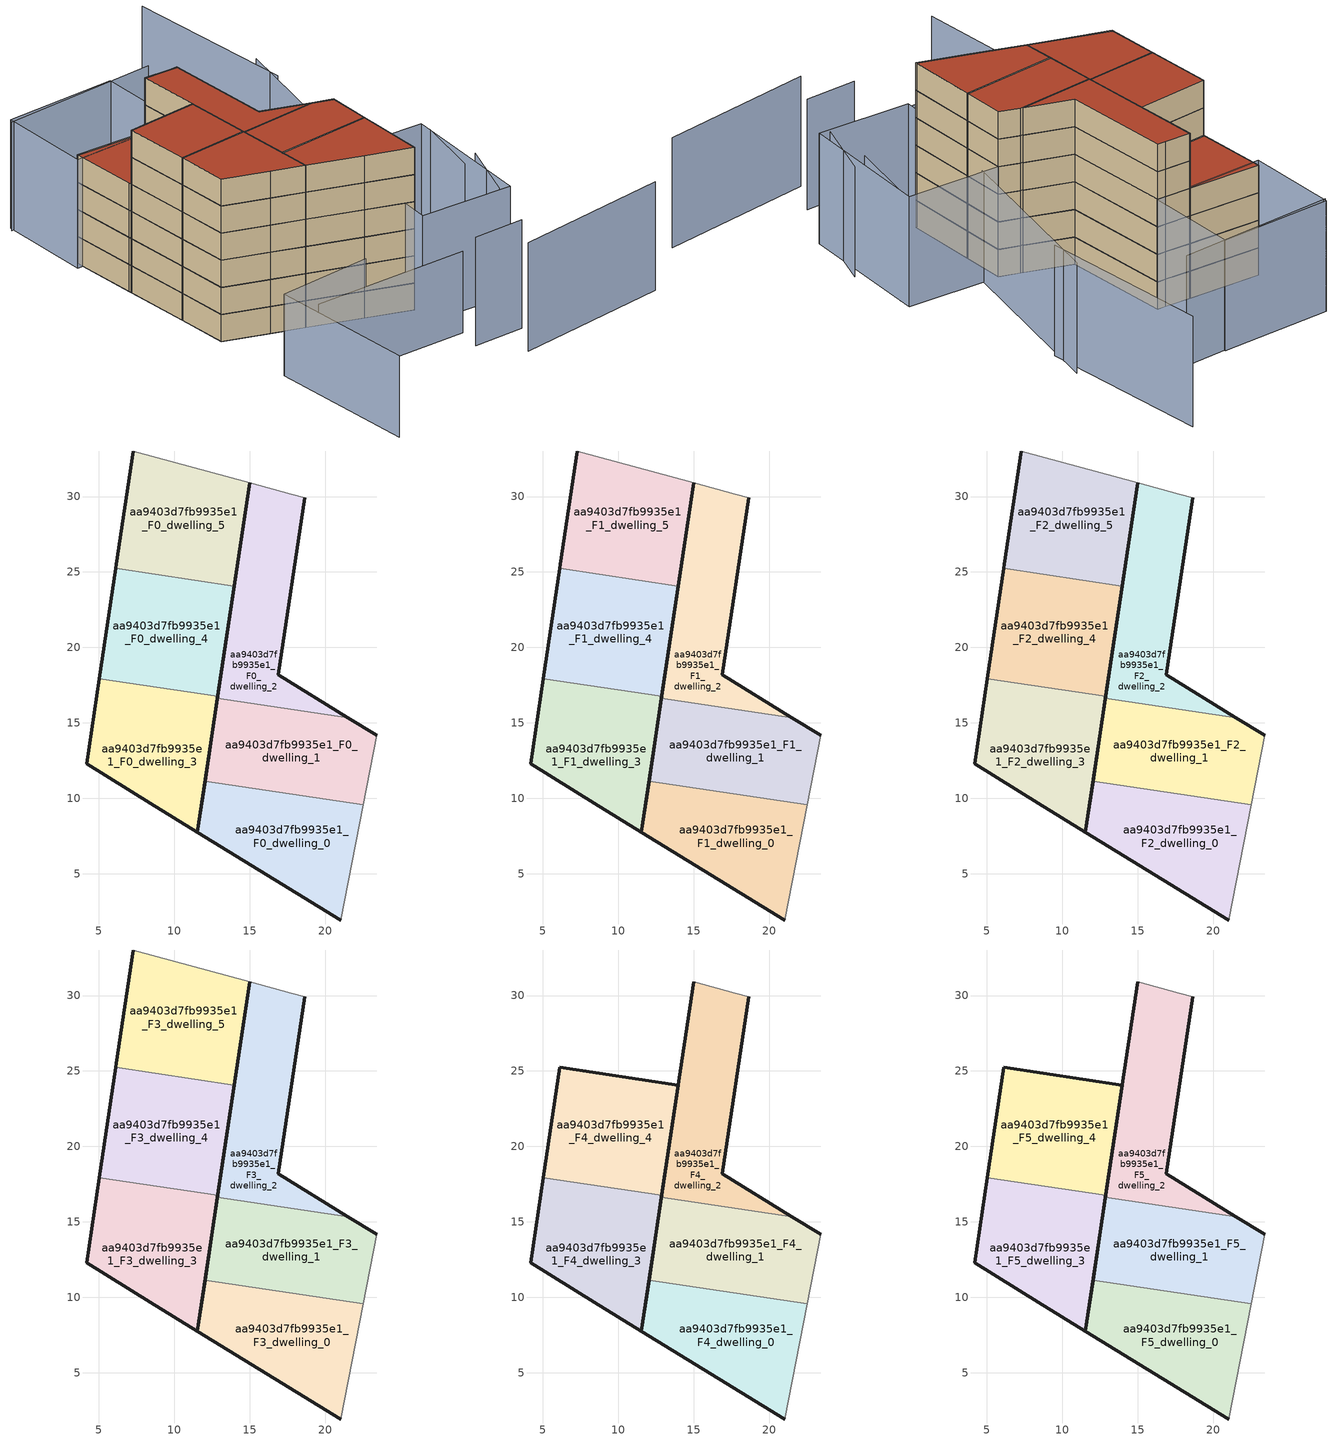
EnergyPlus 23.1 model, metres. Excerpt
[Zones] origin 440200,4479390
aa9403d7fb9935e1_F0_dwelling_0
 floor ground (EU_floor_Construction): 21.02,1.92 22.53,9.57 12.04,11.13 11.53,7.75 16.65,4.6 z0
 wall outside (EU_wall_Construction): 21.02,1.92 16.65,4.6 11.53,7.75 12.04,11.13 z0:3
 wall to aa9403d7fb9935e1_F0_dwelling_1 (EU_wall_Construction): 12.04,11.13 22.53,9.57 z0:3
 wall adiabatic (EU_wall_Construction): 22.53,9.57 21.02,1.92 z0:3
aa9403d7fb9935e1_F0_dwelling_1
 floor ground (EU_floor_Construction): 22.53,9.57 23.43,14.16 21.51,15.34 12.86,16.63 12.04,11.13 z0
 wall outside (EU_wall_Construction): 12.04,11.13 12.86,16.63 / 21.51,15.34 23.43,14.16 z0:3
 wall adiabatic (EU_wall_Construction): 23.43,14.16 22.53,9.57 z0:3
 wall to aa9403d7fb9935e1_F0_dwelling_2 (EU_wall_Construction): 12.86,16.63 21.51,15.34 z0:3
aa9403d7fb9935e1_F0_dwelling_2
 floor ground (EU_floor_Construction): 21.51,15.34 16.9,18.18 18.65,29.92 17.76,30.16 14.99,30.91 12.86,16.63 z0
 wall outside (EU_wall_Construction): 18.65,29.92 16.9,18.18 21.51,15.34 / 12.86,16.63 14.99,30.91 z0:3
 wall adiabatic (EU_wall_Construction): 14.99,30.91 17.76,30.16 18.65,29.92 z0:3
aa9403d7fb9935e1_F0_dwelling_3
 floor ground (EU_floor_Construction): 11.53,7.75 12.88,16.75 5.02,17.92 4.18,12.27 8.42,9.67 z0
 wall outside (EU_wall_Construction): 12.88,16.75 11.53,7.75 8.42,9.67 4.18,12.27 5.02,17.92 z0:3
 wall to aa9403d7fb9935e1_F0_dwelling_4 (EU_wall_Construction): 5.02,17.92 12.88,16.75 z0:3
aa9403d7fb9935e1_F0_dwelling_4
 floor ground (EU_floor_Construction): 12.88,16.75 13.97,24.06 6.11,25.24 5.02,17.92 z0
 wall outside (EU_wall_Construction): 5.02,17.92 6.11,25.24 / 13.97,24.06 12.88,16.75 z0:3
 wall to aa9403d7fb9935e1_F0_dwelling_5 (EU_wall_Construction): 6.11,25.24 13.97,24.06 z0:3
aa9403d7fb9935e1_F0_dwelling_5
 floor ground (EU_floor_Construction): 13.97,24.06 14.99,30.91 7.27,33.02 6.15,25.52 6.11,25.24 z0
 wall outside (EU_wall_Construction): 14.99,30.91 13.97,24.06 / 6.11,25.24 6.15,25.52 7.27,33.02 z0:3
 wall adiabatic (EU_wall_Construction): 7.27,33.02 14.99,30.91 z0:3
aa9403d7fb9935e1_F1_dwelling_0
 floor to aa9403d7fb9935e1_F0_dwelling_0 (EU_floor_Construction): 21.02,1.92 22.53,9.57 12.04,11.13 11.53,7.75 16.65,4.6 z3
 wall outside (EU_wall_Construction): 21.02,1.92 16.65,4.6 11.53,7.75 12.04,11.13 z3:6
 wall to aa9403d7fb9935e1_F1_dwelling_1 (EU_wall_Construction): 12.04,11.13 22.53,9.57 z3:6
 wall adiabatic (EU_wall_Construction): 22.53,9.57 21.02,1.92 z3:6
aa9403d7fb9935e1_F1_dwelling_1
 floor to aa9403d7fb9935e1_F0_dwelling_1 (EU_floor_Construction): 22.53,9.57 23.43,14.16 21.51,15.34 12.86,16.63 12.04,11.13 z3
 wall outside (EU_wall_Construction): 12.04,11.13 12.86,16.63 / 21.51,15.34 23.43,14.16 z3:6
 wall adiabatic (EU_wall_Construction): 23.43,14.16 22.53,9.57 z3:6
 wall to aa9403d7fb9935e1_F1_dwelling_2 (EU_wall_Construction): 12.86,16.63 21.51,15.34 z3:6
aa9403d7fb9935e1_F1_dwelling_2
 floor to aa9403d7fb9935e1_F0_dwelling_2 (EU_floor_Construction): 21.51,15.34 16.9,18.18 18.65,29.92 17.76,30.16 14.99,30.91 12.86,16.63 z3
 wall outside (EU_wall_Construction): 18.65,29.92 16.9,18.18 21.51,15.34 / 12.86,16.63 14.99,30.91 z3:6
 wall adiabatic (EU_wall_Construction): 14.99,30.91 17.76,30.16 18.65,29.92 z3:6
aa9403d7fb9935e1_F1_dwelling_3
 floor to aa9403d7fb9935e1_F0_dwelling_3 (EU_floor_Construction): 11.53,7.75 12.88,16.75 5.02,17.92 4.18,12.27 8.42,9.67 z3
 wall outside (EU_wall_Construction): 12.88,16.75 11.53,7.75 8.42,9.67 4.18,12.27 5.02,17.92 z3:6
 wall to aa9403d7fb9935e1_F1_dwelling_4 (EU_wall_Construction): 5.02,17.92 12.88,16.75 z3:6
aa9403d7fb9935e1_F1_dwelling_4
 floor to aa9403d7fb9935e1_F0_dwelling_4 (EU_floor_Construction): 12.88,16.75 13.97,24.06 6.11,25.24 5.02,17.92 z3
 wall outside (EU_wall_Construction): 5.02,17.92 6.11,25.24 / 13.97,24.06 12.88,16.75 z3:6
 wall to aa9403d7fb9935e1_F1_dwelling_5 (EU_wall_Construction): 6.11,25.24 13.97,24.06 z3:6
aa9403d7fb9935e1_F1_dwelling_5
 floor to aa9403d7fb9935e1_F0_dwelling_5 (EU_floor_Construction): 13.97,24.06 14.99,30.91 7.27,33.02 6.15,25.52 6.11,25.24 z3
 wall outside (EU_wall_Construction): 14.99,30.91 13.97,24.06 / 6.11,25.24 6.15,25.52 7.27,33.02 z3:6
 wall adiabatic (EU_wall_Construction): 7.27,33.02 14.99,30.91 z3:6
aa9403d7fb9935e1_F2_dwelling_0
 floor to aa9403d7fb9935e1_F1_dwelling_0 (EU_floor_Construction): 21.02,1.92 22.53,9.57 12.04,11.13 11.53,7.75 16.65,4.6 z6
 wall outside (EU_wall_Construction): 21.02,1.92 16.65,4.6 11.53,7.75 12.04,11.13 z6:9
 wall to aa9403d7fb9935e1_F2_dwelling_1 (EU_wall_Construction): 12.04,11.13 22.53,9.57 z6:9
 wall adiabatic (EU_wall_Construction): 22.53,9.57 21.02,1.92 z6:9
aa9403d7fb9935e1_F2_dwelling_1
 floor to aa9403d7fb9935e1_F1_dwelling_1 (EU_floor_Construction): 22.53,9.57 23.43,14.16 21.51,15.34 12.86,16.63 12.04,11.13 z6
 wall outside (EU_wall_Construction): 12.04,11.13 12.86,16.63 / 21.51,15.34 23.43,14.16 z6:9
 wall adiabatic (EU_wall_Construction): 23.43,14.16 22.53,9.57 z6:9
 wall to aa9403d7fb9935e1_F2_dwelling_2 (EU_wall_Construction): 12.86,16.63 21.51,15.34 z6:9
aa9403d7fb9935e1_F2_dwelling_2
 floor to aa9403d7fb9935e1_F1_dwelling_2 (EU_floor_Construction): 21.51,15.34 16.9,18.18 18.65,29.92 17.76,30.16 14.99,30.91 12.86,16.63 z6
 wall outside (EU_wall_Construction): 18.65,29.92 16.9,18.18 21.51,15.34 / 12.86,16.63 14.99,30.91 z6:9
 wall adiabatic (EU_wall_Construction): 14.99,30.91 17.76,30.16 18.65,29.92 z6:9
aa9403d7fb9935e1_F2_dwelling_3
 floor to aa9403d7fb9935e1_F1_dwelling_3 (EU_floor_Construction): 11.53,7.75 12.88,16.75 5.02,17.92 4.18,12.27 8.42,9.67 z6
 wall outside (EU_wall_Construction): 12.88,16.75 11.53,7.75 8.42,9.67 4.18,12.27 5.02,17.92 z6:9
 wall to aa9403d7fb9935e1_F2_dwelling_4 (EU_wall_Construction): 5.02,17.92 12.88,16.75 z6:9
aa9403d7fb9935e1_F2_dwelling_4
 floor to aa9403d7fb9935e1_F1_dwelling_4 (EU_floor_Construction): 12.88,16.75 13.97,24.06 6.11,25.24 5.02,17.92 z6
 wall outside (EU_wall_Construction): 5.02,17.92 6.11,25.24 / 13.97,24.06 12.88,16.75 z6:9
 wall to aa9403d7fb9935e1_F2_dwelling_5 (EU_wall_Construction): 6.11,25.24 13.97,24.06 z6:9
aa9403d7fb9935e1_F2_dwelling_5
 floor to aa9403d7fb9935e1_F1_dwelling_5 (EU_floor_Construction): 13.97,24.06 14.99,30.91 7.27,33.02 6.15,25.52 6.11,25.24 z6
 wall outside (EU_wall_Construction): 14.99,30.91 13.97,24.06 / 6.11,25.24 6.15,25.52 7.27,33.02 z6:9
 wall adiabatic (EU_wall_Construction): 7.27,33.02 14.99,30.91 z6:9
aa9403d7fb9935e1_F3_dwelling_0
 floor to aa9403d7fb9935e1_F2_dwelling_0 (EU_floor_Construction): 21.02,1.92 22.53,9.57 12.04,11.13 11.53,7.75 16.65,4.6 z9
 wall outside (EU_wall_Construction): 21.02,1.92 16.65,4.6 11.53,7.75 12.04,11.13 z9:12
 wall to aa9403d7fb9935e1_F3_dwelling_1 (EU_wall_Construction): 12.04,11.13 22.53,9.57 z9:12
 wall adiabatic (EU_wall_Construction): 22.53,9.57 21.02,1.92 z9:12
aa9403d7fb9935e1_F3_dwelling_1
 floor to aa9403d7fb9935e1_F2_dwelling_1 (EU_floor_Construction): 22.53,9.57 23.43,14.16 21.51,15.34 12.86,16.63 12.04,11.13 z9
 wall outside (EU_wall_Construction): 12.04,11.13 12.86,16.63 / 21.51,15.34 23.43,14.16 z9:12
 wall adiabatic (EU_wall_Construction): 23.43,14.16 22.53,9.57 z9:12
 wall to aa9403d7fb9935e1_F3_dwelling_2 (EU_wall_Construction): 12.86,16.63 21.51,15.34 z9:12
aa9403d7fb9935e1_F3_dwelling_2
 floor to aa9403d7fb9935e1_F2_dwelling_2 (EU_floor_Construction): 21.51,15.34 16.9,18.18 18.65,29.92 17.76,30.16 14.99,30.91 12.86,16.63 z9
 wall outside (EU_wall_Construction): 18.65,29.92 16.9,18.18 21.51,15.34 / 12.86,16.63 14.99,30.91 z9:12
 wall adiabatic (EU_wall_Construction): 14.99,30.91 17.76,30.16 18.65,29.92 z9:12
aa9403d7fb9935e1_F3_dwelling_3
 floor to aa9403d7fb9935e1_F2_dwelling_3 (EU_floor_Construction): 11.53,7.75 12.88,16.75 5.02,17.92 4.18,12.27 8.42,9.67 z9
 wall outside (EU_wall_Construction): 12.88,16.75 11.53,7.75 8.42,9.67 4.18,12.27 5.02,17.92 z9:12
 wall to aa9403d7fb9935e1_F3_dwelling_4 (EU_wall_Construction): 5.02,17.92 12.88,16.75 z9:12
aa9403d7fb9935e1_F3_dwelling_4
 floor to aa9403d7fb9935e1_F2_dwelling_4 (EU_floor_Construction): 12.88,16.75 13.97,24.06 6.11,25.24 5.02,17.92 z9
 wall outside (EU_wall_Construction): 5.02,17.92 6.11,25.24 / 13.97,24.06 12.88,16.75 z9:12
 wall to aa9403d7fb9935e1_F3_dwelling_5 (EU_wall_Construction): 6.11,25.24 13.97,24.06 z9:12
aa9403d7fb9935e1_F3_dwelling_5
 floor to aa9403d7fb9935e1_F2_dwelling_5 (EU_floor_Construction): 13.97,24.06 14.99,30.91 7.27,33.02 6.15,25.52 6.11,25.24 z9
 wall outside (EU_wall_Construction): 14.99,30.91 13.97,24.06 / 6.11,25.24 6.15,25.52 7.27,33.02 z9:12
 wall adiabatic (EU_wall_Construction): 7.27,33.02 14.99,30.91 z9:12
 roof outside (EU_roof_Construction): 14.99,30.91 13.97,24.06 6.11,25.24 6.15,25.52 7.27,33.02 z12
aa9403d7fb9935e1_F4_dwelling_0
 floor to aa9403d7fb9935e1_F3_dwelling_0 (EU_floor_Construction): 21.02,1.92 22.53,9.57 12.04,11.13 11.53,7.75 16.65,4.6 z12
 wall outside (EU_wall_Construction): 21.02,1.92 16.65,4.6 11.53,7.75 12.04,11.13 z12:15
 wall to aa9403d7fb9935e1_F4_dwelling_1 (EU_wall_Construction): 12.04,11.13 22.53,9.57 z12:15
 wall adiabatic (EU_wall_Construction): 22.53,9.57 21.02,1.92 z12:15
aa9403d7fb9935e1_F4_dwelling_1
 floor to aa9403d7fb9935e1_F3_dwelling_1 (EU_floor_Construction): 22.53,9.57 23.43,14.16 21.51,15.34 12.86,16.63 12.04,11.13 z12
 wall outside (EU_wall_Construction): 12.04,11.13 12.86,16.63 / 21.51,15.34 23.43,14.16 z12:15
 wall adiabatic (EU_wall_Construction): 23.43,14.16 22.53,9.57 z12:15
 wall to aa9403d7fb9935e1_F4_dwelling_2 (EU_wall_Construction): 12.86,16.63 21.51,15.34 z12:15
aa9403d7fb9935e1_F4_dwelling_2
 floor to aa9403d7fb9935e1_F3_dwelling_2 (EU_floor_Construction): 21.51,15.34 16.9,18.18 18.65,29.92 17.76,30.16 14.99,30.91 12.86,16.63 z12
 wall outside (EU_wall_Construction): 18.65,29.92 16.9,18.18 21.51,15.34 / 12.86,16.63 14.99,30.91 z12:15
 wall adiabatic (EU_wall_Construction): 14.99,30.91 17.76,30.16 18.65,29.92 z12:15
aa9403d7fb9935e1_F4_dwelling_3
 floor to aa9403d7fb9935e1_F3_dwelling_3 (EU_floor_Construction): 11.53,7.75 12.88,16.75 5.02,17.92 4.18,12.27 8.42,9.67 z12
 wall outside (EU_wall_Construction): 12.88,16.75 11.53,7.75 8.42,9.67 4.18,12.27 5.02,17.92 z12:15
 wall to aa9403d7fb9935e1_F4_dwelling_4 (EU_wall_Construction): 5.02,17.92 12.88,16.75 z12:15
aa9403d7fb9935e1_F4_dwelling_4
 floor to aa9403d7fb9935e1_F3_dwelling_4 (EU_floor_Construction): 12.88,16.75 13.97,24.06 6.11,25.24 5.02,17.92 z12
 wall outside (EU_wall_Construction): 5.02,17.92 6.11,25.24 13.97,24.06 12.88,16.75 z12:15
aa9403d7fb9935e1_F5_dwelling_0
 floor to aa9403d7fb9935e1_F4_dwelling_0 (EU_floor_Construction): 21.02,1.92 22.53,9.57 12.04,11.13 11.53,7.75 16.65,4.6 z15
 wall outside (EU_wall_Construction): 21.02,1.92 16.65,4.6 11.53,7.75 12.04,11.13 z15:18
 wall to aa9403d7fb9935e1_F5_dwelling_1 (EU_wall_Construction): 12.04,11.13 22.53,9.57 z15:18
 wall adiabatic (EU_wall_Construction): 22.53,9.57 21.02,1.92 z15:18
 roof outside (EU_roof_Construction): 22.53,9.57 21.02,1.92 16.65,4.6 11.53,7.75 12.04,11.13 z18
aa9403d7fb9935e1_F5_dwelling_1
 floor to aa9403d7fb9935e1_F4_dwelling_1 (EU_floor_Construction): 22.53,9.57 23.43,14.16 21.51,15.34 12.86,16.63 12.04,11.13 z15
 wall outside (EU_wall_Construction): 12.04,11.13 12.86,16.63 / 21.51,15.34 23.43,14.16 z15:18
 wall adiabatic (EU_wall_Construction): 23.43,14.16 22.53,9.57 z15:18
 wall to aa9403d7fb9935e1_F5_dwelling_2 (EU_wall_Construction): 12.86,16.63 21.51,15.34 z15:18
 roof outside (EU_roof_Construction): 21.51,15.34 23.43,14.16 22.53,9.57 12.04,11.13 12.86,16.63 z18
aa9403d7fb9935e1_F5_dwelling_2
 floor to aa9403d7fb9935e1_F4_dwelling_2 (EU_floor_Construction): 21.51,15.34 16.9,18.18 18.65,29.92 17.76,30.16 14.99,30.91 12.86,16.63 z15
 wall outside (EU_wall_Construction): 18.65,29.92 16.9,18.18 21.51,15.34 / 12.86,16.63 14.99,30.91 z15:18
 wall adiabatic (EU_wall_Construction): 14.99,30.91 17.76,30.16 18.65,29.92 z15:18
 roof outside (EU_roof_Construction): 18.65,29.92 16.9,18.18 21.51,15.34 12.86,16.63 14.99,30.91 17.76,30.16 z18
aa9403d7fb9935e1_F5_dwelling_3
 floor to aa9403d7fb9935e1_F4_dwelling_3 (EU_floor_Construction): 11.53,7.75 12.88,16.75 5.02,17.92 4.18,12.27 8.42,9.67 z15
 wall outside (EU_wall_Construction): 12.88,16.75 11.53,7.75 8.42,9.67 4.18,12.27 5.02,17.92 z15:18
 wall to aa9403d7fb9935e1_F5_dwelling_4 (EU_wall_Construction): 5.02,17.92 12.88,16.75 z15:18
 roof outside (EU_roof_Construction): 12.88,16.75 11.53,7.75 8.42,9.67 4.18,12.27 5.02,17.92 z18
aa9403d7fb9935e1_F5_dwelling_4
 floor to aa9403d7fb9935e1_F4_dwelling_4 (EU_floor_Construction): 12.88,16.75 13.97,24.06 6.11,25.24 5.02,17.92 z15
 wall outside (EU_wall_Construction): 5.02,17.92 6.11,25.24 13.97,24.06 12.88,16.75 z15:18
 roof outside (EU_roof_Construction): 13.97,24.06 12.88,16.75 5.02,17.92 6.11,25.24 z18
shading: 21.74,-11.73 38.91,-13.41 / 19.28,-7.16 24.86,-8.33 / 25.35,39.12 8.27,42.09 / 28.32,-2.59 32.18,3.62 / 29.9,3.02 32.97,9.97 / 24.98,13.48 33.15,32 / 31.83,28.18 34.16,47.22 / 33.36,11.39 29.3,-3.18 / 29.3,-3.18 19.37,-0.41 / 19.37,-0.41 23.43,14.16 / 23.43,14.16 33.36,11.39 / 8.6,42.44 20.72,40.03 / 20.72,40.03 18.72,29.97 / 18.72,29.97 6.6,32.38 / 6.6,32.38 8.6,42.44 z0:12; 3.44,-0.58 20.54,-4.52 / 0.57,-13.11 2.87,3.25 / 2.87,3.25 13.38,1.77 z0:9
[Building]
EU S2 Campaign: North Axis=0; Terrain=City; Solar Distribution=FullExterior
[Site:Location]
Madrid: Latitude=40.5; Longitude=-3.5; Time Zone=1; Elevation=609
[SizingPeriod:WeatherFileDays]
AnnualSizingPeriod: Begin Month=1; Begin Day of Month=1; End Month=12; End Day of Month=31; Day of Week for Start Day=Monday; Use Weather File Daylight Saving Period=No; Use Weather File Rain and Snow Indicators=No
[MATERIAL]
EU_InternalMass_Material: Roughness=MediumRough; Thickness=0.1; Conductivity=1; Density=1800; Specific Heat=900; Thermal Absorptance=0.9; Solar Absorptance=0.7; Visible Absorptance=0.7
[MATERIAL:NOMASS] Roughness=MediumRough; Thermal Absorptance=0.9; Solar Absorptance=0.7; Visible Absorptance=0.7
Name | Thermal Resistance
EU_wall_NoMass; EU_roof_NoMass | 2.16768
EU_floor_NoMass | 1.14339
[CONSTRUCTION]
EU_wall_Construction: EU_wall_NoMass
EU_roof_Construction: EU_roof_NoMass
EU_floor_Construction: EU_floor_NoMass
EU_InternalMass_Construction: EU_InternalMass_Material
[ZONE] Type=1; Multiplier=1; Ceiling Height=autocalculate; Floor Area=autocalculate; Part of Total Floor Area=Yes
Name | Volume
aa9403d7fb9935e1_F0_dwelling_0; aa9403d7fb9935e1_F1_dwelling_0; aa9403d7fb9935e1_F2_dwelling_0; aa9403d7fb9935e1_F3_dwelling_0; aa9403d7fb9935e1_F4_dwelling_0; aa9403d7fb9935e1_F5_dwelling_0 | 176.357
aa9403d7fb9935e1_F0_dwelling_1; aa9403d7fb9935e1_F1_dwelling_1; aa9403d7fb9935e1_F2_dwelling_1; aa9403d7fb9935e1_F3_dwelling_1; aa9403d7fb9935e1_F4_dwelling_1; aa9403d7fb9935e1_F5_dwelling_1 | 176.34
aa9403d7fb9935e1_F0_dwelling_2; aa9403d7fb9935e1_F1_dwelling_2; aa9403d7fb9935e1_F2_dwelling_2; aa9403d7fb9935e1_F3_dwelling_2; aa9403d7fb9935e1_F4_dwelling_2; aa9403d7fb9935e1_F5_dwelling_2 | 176.309
aa9403d7fb9935e1_F0_dwelling_3; aa9403d7fb9935e1_F1_dwelling_3; aa9403d7fb9935e1_F2_dwelling_3; aa9403d7fb9935e1_F3_dwelling_3; aa9403d7fb9935e1_F4_dwelling_3; aa9403d7fb9935e1_F5_dwelling_3 | 176.346
aa9403d7fb9935e1_F0_dwelling_4; aa9403d7fb9935e1_F1_dwelling_4; aa9403d7fb9935e1_F2_dwelling_4; aa9403d7fb9935e1_F3_dwelling_4; aa9403d7fb9935e1_F4_dwelling_4; aa9403d7fb9935e1_F5_dwelling_4 | 176.306
aa9403d7fb9935e1_F0_dwelling_5; aa9403d7fb9935e1_F1_dwelling_5; aa9403d7fb9935e1_F2_dwelling_5; aa9403d7fb9935e1_F3_dwelling_5 | 176.349
[INTERNALMASS] Construction=EU_InternalMass_Construction
Name | Zone or ZoneList | Surface Area
aa9403d7fb9935e1_F0_dwelling_0_EU_InternalMass | aa9403d7fb9935e1_F0_dwelling_0 | 58.7856
aa9403d7fb9935e1_F0_dwelling_1_EU_InternalMass | aa9403d7fb9935e1_F0_dwelling_1 | 58.7802
aa9403d7fb9935e1_F0_dwelling_2_EU_InternalMass | aa9403d7fb9935e1_F0_dwelling_2 | 58.7697
aa9403d7fb9935e1_F0_dwelling_3_EU_InternalMass | aa9403d7fb9935e1_F0_dwelling_3 | 58.7819
aa9403d7fb9935e1_F0_dwelling_4_EU_InternalMass | aa9403d7fb9935e1_F0_dwelling_4 | 58.7686
aa9403d7fb9935e1_F0_dwelling_5_EU_InternalMass | aa9403d7fb9935e1_F0_dwelling_5 | 58.783
aa9403d7fb9935e1_F1_dwelling_0_EU_InternalMass | aa9403d7fb9935e1_F1_dwelling_0 | 58.7856
aa9403d7fb9935e1_F1_dwelling_1_EU_InternalMass | aa9403d7fb9935e1_F1_dwelling_1 | 58.7802
aa9403d7fb9935e1_F1_dwelling_2_EU_InternalMass | aa9403d7fb9935e1_F1_dwelling_2 | 58.7697
aa9403d7fb9935e1_F1_dwelling_3_EU_InternalMass | aa9403d7fb9935e1_F1_dwelling_3 | 58.7819
aa9403d7fb9935e1_F1_dwelling_4_EU_InternalMass | aa9403d7fb9935e1_F1_dwelling_4 | 58.7686
aa9403d7fb9935e1_F1_dwelling_5_EU_InternalMass | aa9403d7fb9935e1_F1_dwelling_5 | 58.783
aa9403d7fb9935e1_F2_dwelling_0_EU_InternalMass | aa9403d7fb9935e1_F2_dwelling_0 | 58.7856
aa9403d7fb9935e1_F2_dwelling_1_EU_InternalMass | aa9403d7fb9935e1_F2_dwelling_1 | 58.7802
aa9403d7fb9935e1_F2_dwelling_2_EU_InternalMass | aa9403d7fb9935e1_F2_dwelling_2 | 58.7697
aa9403d7fb9935e1_F2_dwelling_3_EU_InternalMass | aa9403d7fb9935e1_F2_dwelling_3 | 58.7819
aa9403d7fb9935e1_F2_dwelling_4_EU_InternalMass | aa9403d7fb9935e1_F2_dwelling_4 | 58.7686
aa9403d7fb9935e1_F2_dwelling_5_EU_InternalMass | aa9403d7fb9935e1_F2_dwelling_5 | 58.783
aa9403d7fb9935e1_F3_dwelling_0_EU_InternalMass | aa9403d7fb9935e1_F3_dwelling_0 | 58.7856
aa9403d7fb9935e1_F3_dwelling_1_EU_InternalMass | aa9403d7fb9935e1_F3_dwelling_1 | 58.7802
aa9403d7fb9935e1_F3_dwelling_2_EU_InternalMass | aa9403d7fb9935e1_F3_dwelling_2 | 58.7697
aa9403d7fb9935e1_F3_dwelling_3_EU_InternalMass | aa9403d7fb9935e1_F3_dwelling_3 | 58.7819
aa9403d7fb9935e1_F3_dwelling_4_EU_InternalMass | aa9403d7fb9935e1_F3_dwelling_4 | 58.7686
aa9403d7fb9935e1_F3_dwelling_5_EU_InternalMass | aa9403d7fb9935e1_F3_dwelling_5 | 58.783
aa9403d7fb9935e1_F4_dwelling_0_EU_InternalMass | aa9403d7fb9935e1_F4_dwelling_0 | 58.7856
aa9403d7fb9935e1_F4_dwelling_1_EU_InternalMass | aa9403d7fb9935e1_F4_dwelling_1 | 58.7802
aa9403d7fb9935e1_F4_dwelling_2_EU_InternalMass | aa9403d7fb9935e1_F4_dwelling_2 | 58.7697
aa9403d7fb9935e1_F4_dwelling_3_EU_InternalMass | aa9403d7fb9935e1_F4_dwelling_3 | 88.1667
aa9403d7fb9935e1_F4_dwelling_4_EU_InternalMass | aa9403d7fb9935e1_F4_dwelling_4 | 88.1706
aa9403d7fb9935e1_F5_dwelling_0_EU_InternalMass | aa9403d7fb9935e1_F5_dwelling_0 | 58.7856
aa9403d7fb9935e1_F5_dwelling_1_EU_InternalMass | aa9403d7fb9935e1_F5_dwelling_1 | 58.7802
aa9403d7fb9935e1_F5_dwelling_2_EU_InternalMass | aa9403d7fb9935e1_F5_dwelling_2 | 58.7697
aa9403d7fb9935e1_F5_dwelling_3_EU_InternalMass | aa9403d7fb9935e1_F5_dwelling_3 | 88.1667
aa9403d7fb9935e1_F5_dwelling_4_EU_InternalMass | aa9403d7fb9935e1_F5_dwelling_4 | 88.1706
[OTHEREQUIPMENT] Fuel Type=Electricity; Design Level Calculation Method=Watts/Area; Power per Zone Floor Area=1; Fraction Latent=0; Fraction Radiant=0; Fraction Lost=0; Carbon Dioxide Generation Rate=0; EndUse Subcategory=EU_Step8_InternalGains
Name | Zone or ZoneList or Space or SpaceList | Schedule
EU_Step8_InternalGain_aa9403d7fb9935e1_F0_dwelling_0_f000 | aa9403d7fb9935e1_F0_dwelling_0 | EU_Step8_GainSchedule_aa9403d7fb9935e1_F0_dwelling_0_f000
EU_Step8_InternalGain_aa9403d7fb9935e1_F0_dwelling_1_f000 | aa9403d7fb9935e1_F0_dwelling_1 | EU_Step8_GainSchedule_aa9403d7fb9935e1_F0_dwelling_1_f000
EU_Step8_InternalGain_aa9403d7fb9935e1_F0_dwelling_2_f000 | aa9403d7fb9935e1_F0_dwelling_2 | EU_Step8_GainSchedule_aa9403d7fb9935e1_F0_dwelling_2_f000
EU_Step8_InternalGain_aa9403d7fb9935e1_F0_dwelling_3_f000 | aa9403d7fb9935e1_F0_dwelling_3 | EU_Step8_GainSchedule_aa9403d7fb9935e1_F0_dwelling_3_f000
EU_Step8_InternalGain_aa9403d7fb9935e1_F0_dwelling_4_f000 | aa9403d7fb9935e1_F0_dwelling_4 | EU_Step8_GainSchedule_aa9403d7fb9935e1_F0_dwelling_4_f000
EU_Step8_InternalGain_aa9403d7fb9935e1_F0_dwelling_5_f000 | aa9403d7fb9935e1_F0_dwelling_5 | EU_Step8_GainSchedule_aa9403d7fb9935e1_F0_dwelling_5_f000
EU_Step8_InternalGain_aa9403d7fb9935e1_F1_dwelling_0_f000 | aa9403d7fb9935e1_F1_dwelling_0 | EU_Step8_GainSchedule_aa9403d7fb9935e1_F1_dwelling_0_f000
EU_Step8_InternalGain_aa9403d7fb9935e1_F1_dwelling_1_f000 | aa9403d7fb9935e1_F1_dwelling_1 | EU_Step8_GainSchedule_aa9403d7fb9935e1_F1_dwelling_1_f000
EU_Step8_InternalGain_aa9403d7fb9935e1_F1_dwelling_2_f000 | aa9403d7fb9935e1_F1_dwelling_2 | EU_Step8_GainSchedule_aa9403d7fb9935e1_F1_dwelling_2_f000
EU_Step8_InternalGain_aa9403d7fb9935e1_F1_dwelling_3_f000 | aa9403d7fb9935e1_F1_dwelling_3 | EU_Step8_GainSchedule_aa9403d7fb9935e1_F1_dwelling_3_f000
EU_Step8_InternalGain_aa9403d7fb9935e1_F1_dwelling_4_f000 | aa9403d7fb9935e1_F1_dwelling_4 | EU_Step8_GainSchedule_aa9403d7fb9935e1_F1_dwelling_4_f000
EU_Step8_InternalGain_aa9403d7fb9935e1_F1_dwelling_5_f000 | aa9403d7fb9935e1_F1_dwelling_5 | EU_Step8_GainSchedule_aa9403d7fb9935e1_F1_dwelling_5_f000
EU_Step8_InternalGain_aa9403d7fb9935e1_F2_dwelling_0_f000 | aa9403d7fb9935e1_F2_dwelling_0 | EU_Step8_GainSchedule_aa9403d7fb9935e1_F2_dwelling_0_f000
EU_Step8_InternalGain_aa9403d7fb9935e1_F2_dwelling_1_f000 | aa9403d7fb9935e1_F2_dwelling_1 | EU_Step8_GainSchedule_aa9403d7fb9935e1_F2_dwelling_1_f000
EU_Step8_InternalGain_aa9403d7fb9935e1_F2_dwelling_2_f000 | aa9403d7fb9935e1_F2_dwelling_2 | EU_Step8_GainSchedule_aa9403d7fb9935e1_F2_dwelling_2_f000
EU_Step8_InternalGain_aa9403d7fb9935e1_F2_dwelling_3_f000 | aa9403d7fb9935e1_F2_dwelling_3 | EU_Step8_GainSchedule_aa9403d7fb9935e1_F2_dwelling_3_f000
EU_Step8_InternalGain_aa9403d7fb9935e1_F2_dwelling_4_f000 | aa9403d7fb9935e1_F2_dwelling_4 | EU_Step8_GainSchedule_aa9403d7fb9935e1_F2_dwelling_4_f000
EU_Step8_InternalGain_aa9403d7fb9935e1_F2_dwelling_5_f000 | aa9403d7fb9935e1_F2_dwelling_5 | EU_Step8_GainSchedule_aa9403d7fb9935e1_F2_dwelling_5_f000
EU_Step8_InternalGain_aa9403d7fb9935e1_F3_dwelling_0_f000 | aa9403d7fb9935e1_F3_dwelling_0 | EU_Step8_GainSchedule_aa9403d7fb9935e1_F3_dwelling_0_f000
EU_Step8_InternalGain_aa9403d7fb9935e1_F3_dwelling_1_f000 | aa9403d7fb9935e1_F3_dwelling_1 | EU_Step8_GainSchedule_aa9403d7fb9935e1_F3_dwelling_1_f000
EU_Step8_InternalGain_aa9403d7fb9935e1_F3_dwelling_2_f000 | aa9403d7fb9935e1_F3_dwelling_2 | EU_Step8_GainSchedule_aa9403d7fb9935e1_F3_dwelling_2_f000
EU_Step8_InternalGain_aa9403d7fb9935e1_F3_dwelling_3_f000 | aa9403d7fb9935e1_F3_dwelling_3 | EU_Step8_GainSchedule_aa9403d7fb9935e1_F3_dwelling_3_f000
EU_Step8_InternalGain_aa9403d7fb9935e1_F3_dwelling_4_f000 | aa9403d7fb9935e1_F3_dwelling_4 | EU_Step8_GainSchedule_aa9403d7fb9935e1_F3_dwelling_4_f000
EU_Step8_InternalGain_aa9403d7fb9935e1_F3_dwelling_5_f000 | aa9403d7fb9935e1_F3_dwelling_5 | EU_Step8_GainSchedule_aa9403d7fb9935e1_F3_dwelling_5_f000
EU_Step8_InternalGain_aa9403d7fb9935e1_F4_dwelling_0_f000 | aa9403d7fb9935e1_F4_dwelling_0 | EU_Step8_GainSchedule_aa9403d7fb9935e1_F4_dwelling_0_f000
EU_Step8_InternalGain_aa9403d7fb9935e1_F4_dwelling_1_f000 | aa9403d7fb9935e1_F4_dwelling_1 | EU_Step8_GainSchedule_aa9403d7fb9935e1_F4_dwelling_1_f000
EU_Step8_InternalGain_aa9403d7fb9935e1_F4_dwelling_2_f000 | aa9403d7fb9935e1_F4_dwelling_2 | EU_Step8_GainSchedule_aa9403d7fb9935e1_F4_dwelling_2_f000
EU_Step8_InternalGain_aa9403d7fb9935e1_F4_dwelling_3_f000 | aa9403d7fb9935e1_F4_dwelling_3 | EU_Step8_GainSchedule_aa9403d7fb9935e1_F4_dwelling_3_f000
EU_Step8_InternalGain_aa9403d7fb9935e1_F4_dwelling_4_f000 | aa9403d7fb9935e1_F4_dwelling_4 | EU_Step8_GainSchedule_aa9403d7fb9935e1_F4_dwelling_4_f000
EU_Step8_InternalGain_aa9403d7fb9935e1_F5_dwelling_0_f000 | aa9403d7fb9935e1_F5_dwelling_0 | EU_Step8_GainSchedule_aa9403d7fb9935e1_F5_dwelling_0_f000
EU_Step8_InternalGain_aa9403d7fb9935e1_F5_dwelling_1_f000 | aa9403d7fb9935e1_F5_dwelling_1 | EU_Step8_GainSchedule_aa9403d7fb9935e1_F5_dwelling_1_f000
EU_Step8_InternalGain_aa9403d7fb9935e1_F5_dwelling_2_f000 | aa9403d7fb9935e1_F5_dwelling_2 | EU_Step8_GainSchedule_aa9403d7fb9935e1_F5_dwelling_2_f000
EU_Step8_InternalGain_aa9403d7fb9935e1_F5_dwelling_3_f000 | aa9403d7fb9935e1_F5_dwelling_3 | EU_Step8_GainSchedule_aa9403d7fb9935e1_F5_dwelling_3_f000
EU_Step8_InternalGain_aa9403d7fb9935e1_F5_dwelling_4_f000 | aa9403d7fb9935e1_F5_dwelling_4 | EU_Step8_GainSchedule_aa9403d7fb9935e1_F5_dwelling_4_f000
[ZONEVENTILATION:DESIGNFLOWRATE] Schedule=EU_AlwaysOn; Design Flow Rate Calculation Method=AirChanges/Hour; Air Changes per Hour=0.480546; Ventilation Type=Natural; Fan Pressure Rise=0; Fan Total Efficiency=1; Constant Term Coefficient=1; Temperature Term Coefficient=0; Velocity Term Coefficient=0; Velocity Squared Term Coefficient=0; Minimum Indoor Temperature=-100; Maximum Indoor Temperature=100; Delta Temperature=-100; Minimum Outdoor Temperature=-100; Maximum Outdoor Temperature=100; Maximum Wind Speed=40
Name | Zone or ZoneList or Space or SpaceList
EU_ConstantAir_aa9403d7fb9935e1_F0_dwelling_0 | aa9403d7fb9935e1_F0_dwelling_0
EU_ConstantAir_aa9403d7fb9935e1_F0_dwelling_1 | aa9403d7fb9935e1_F0_dwelling_1
EU_ConstantAir_aa9403d7fb9935e1_F0_dwelling_2 | aa9403d7fb9935e1_F0_dwelling_2
EU_ConstantAir_aa9403d7fb9935e1_F0_dwelling_3 | aa9403d7fb9935e1_F0_dwelling_3
EU_ConstantAir_aa9403d7fb9935e1_F0_dwelling_4 | aa9403d7fb9935e1_F0_dwelling_4
EU_ConstantAir_aa9403d7fb9935e1_F0_dwelling_5 | aa9403d7fb9935e1_F0_dwelling_5
EU_ConstantAir_aa9403d7fb9935e1_F1_dwelling_0 | aa9403d7fb9935e1_F1_dwelling_0
EU_ConstantAir_aa9403d7fb9935e1_F1_dwelling_1 | aa9403d7fb9935e1_F1_dwelling_1
EU_ConstantAir_aa9403d7fb9935e1_F1_dwelling_2 | aa9403d7fb9935e1_F1_dwelling_2
EU_ConstantAir_aa9403d7fb9935e1_F1_dwelling_3 | aa9403d7fb9935e1_F1_dwelling_3
EU_ConstantAir_aa9403d7fb9935e1_F1_dwelling_4 | aa9403d7fb9935e1_F1_dwelling_4
EU_ConstantAir_aa9403d7fb9935e1_F1_dwelling_5 | aa9403d7fb9935e1_F1_dwelling_5
EU_ConstantAir_aa9403d7fb9935e1_F2_dwelling_0 | aa9403d7fb9935e1_F2_dwelling_0
EU_ConstantAir_aa9403d7fb9935e1_F2_dwelling_1 | aa9403d7fb9935e1_F2_dwelling_1
EU_ConstantAir_aa9403d7fb9935e1_F2_dwelling_2 | aa9403d7fb9935e1_F2_dwelling_2
EU_ConstantAir_aa9403d7fb9935e1_F2_dwelling_3 | aa9403d7fb9935e1_F2_dwelling_3
EU_ConstantAir_aa9403d7fb9935e1_F2_dwelling_4 | aa9403d7fb9935e1_F2_dwelling_4
EU_ConstantAir_aa9403d7fb9935e1_F2_dwelling_5 | aa9403d7fb9935e1_F2_dwelling_5
EU_ConstantAir_aa9403d7fb9935e1_F3_dwelling_0 | aa9403d7fb9935e1_F3_dwelling_0
EU_ConstantAir_aa9403d7fb9935e1_F3_dwelling_1 | aa9403d7fb9935e1_F3_dwelling_1
EU_ConstantAir_aa9403d7fb9935e1_F3_dwelling_2 | aa9403d7fb9935e1_F3_dwelling_2
EU_ConstantAir_aa9403d7fb9935e1_F3_dwelling_3 | aa9403d7fb9935e1_F3_dwelling_3
EU_ConstantAir_aa9403d7fb9935e1_F3_dwelling_4 | aa9403d7fb9935e1_F3_dwelling_4
EU_ConstantAir_aa9403d7fb9935e1_F3_dwelling_5 | aa9403d7fb9935e1_F3_dwelling_5
EU_ConstantAir_aa9403d7fb9935e1_F4_dwelling_0 | aa9403d7fb9935e1_F4_dwelling_0
EU_ConstantAir_aa9403d7fb9935e1_F4_dwelling_1 | aa9403d7fb9935e1_F4_dwelling_1
EU_ConstantAir_aa9403d7fb9935e1_F4_dwelling_2 | aa9403d7fb9935e1_F4_dwelling_2
EU_ConstantAir_aa9403d7fb9935e1_F4_dwelling_3 | aa9403d7fb9935e1_F4_dwelling_3
EU_ConstantAir_aa9403d7fb9935e1_F4_dwelling_4 | aa9403d7fb9935e1_F4_dwelling_4
EU_ConstantAir_aa9403d7fb9935e1_F5_dwelling_0 | aa9403d7fb9935e1_F5_dwelling_0
EU_ConstantAir_aa9403d7fb9935e1_F5_dwelling_1 | aa9403d7fb9935e1_F5_dwelling_1
EU_ConstantAir_aa9403d7fb9935e1_F5_dwelling_2 | aa9403d7fb9935e1_F5_dwelling_2
EU_ConstantAir_aa9403d7fb9935e1_F5_dwelling_3 | aa9403d7fb9935e1_F5_dwelling_3
EU_ConstantAir_aa9403d7fb9935e1_F5_dwelling_4 | aa9403d7fb9935e1_F5_dwelling_4
[HVACTEMPLATE:THERMOSTAT] Constant Heating Setpoint=20; Constant Cooling Setpoint=50
EU_HeatOnly_aa9403d7fb9935e1_F0_dwelling_0; EU_HeatOnly_aa9403d7fb9935e1_F0_dwelling_1; EU_HeatOnly_aa9403d7fb9935e1_F0_dwelling_2; EU_HeatOnly_aa9403d7fb9935e1_F0_dwelling_3; EU_HeatOnly_aa9403d7fb9935e1_F0_dwelling_4; EU_HeatOnly_aa9403d7fb9935e1_F0_dwelling_5; EU_HeatOnly_aa9403d7fb9935e1_F1_dwelling_0; EU_HeatOnly_aa9403d7fb9935e1_F1_dwelling_1; EU_HeatOnly_aa9403d7fb9935e1_F1_dwelling_2; EU_HeatOnly_aa9403d7fb9935e1_F1_dwelling_3; EU_HeatOnly_aa9403d7fb9935e1_F1_dwelling_4; EU_HeatOnly_aa9403d7fb9935e1_F1_dwelling_5; EU_HeatOnly_aa9403d7fb9935e1_F2_dwelling_0; EU_HeatOnly_aa9403d7fb9935e1_F2_dwelling_1; EU_HeatOnly_aa9403d7fb9935e1_F2_dwelling_2; EU_HeatOnly_aa9403d7fb9935e1_F2_dwelling_3; EU_HeatOnly_aa9403d7fb9935e1_F2_dwelling_4; EU_HeatOnly_aa9403d7fb9935e1_F2_dwelling_5; EU_HeatOnly_aa9403d7fb9935e1_F3_dwelling_0; EU_HeatOnly_aa9403d7fb9935e1_F3_dwelling_1; EU_HeatOnly_aa9403d7fb9935e1_F3_dwelling_2; EU_HeatOnly_aa9403d7fb9935e1_F3_dwelling_3; EU_HeatOnly_aa9403d7fb9935e1_F3_dwelling_4; EU_HeatOnly_aa9403d7fb9935e1_F3_dwelling_5; EU_HeatOnly_aa9403d7fb9935e1_F4_dwelling_0; EU_HeatOnly_aa9403d7fb9935e1_F4_dwelling_1; EU_HeatOnly_aa9403d7fb9935e1_F4_dwelling_2; EU_HeatOnly_aa9403d7fb9935e1_F4_dwelling_3; EU_HeatOnly_aa9403d7fb9935e1_F4_dwelling_4; EU_HeatOnly_aa9403d7fb9935e1_F5_dwelling_0; EU_HeatOnly_aa9403d7fb9935e1_F5_dwelling_1; EU_HeatOnly_aa9403d7fb9935e1_F5_dwelling_2; EU_HeatOnly_aa9403d7fb9935e1_F5_dwelling_3; EU_HeatOnly_aa9403d7fb9935e1_F5_dwelling_4
[HVACTEMPLATE:ZONE:IDEALLOADSAIRSYSTEM] System Availability Schedule=EU_AlwaysOn; Maximum Heating Supply Air Temperature=50; Minimum Cooling Supply Air Temperature=13; Maximum Heating Supply Air Humidity Ratio=0.0156; Minimum Cooling Supply Air Humidity Ratio=0.0077; Heating Limit=NoLimit; Cooling Limit=NoLimit; Heating Availability Schedule=EU_AlwaysOn; Cooling Availability Schedule=EU_CoolingOff; Dehumidification Control Type=ConstantSensibleHeatRatio; Cooling Sensible Heat Ratio=0.7; Dehumidification Setpoint=60; Humidification Control Type=None; Humidification Setpoint=30; Outdoor Air Method=None; Outdoor Air Flow Rate per Person=0.00944; Outdoor Air Flow Rate per Zone Floor Area=0; Outdoor Air Flow Rate per Zone=0; Demand Controlled Ventilation Type=None; Outdoor Air Economizer Type=NoEconomizer; Heat Recovery Type=None; Sensible Heat Recovery Effectiveness=0.7; Latent Heat Recovery Effectiveness=0.65
Name | Template Thermostat
aa9403d7fb9935e1_F0_dwelling_0 | EU_HeatOnly_aa9403d7fb9935e1_F0_dwelling_0
aa9403d7fb9935e1_F0_dwelling_1 | EU_HeatOnly_aa9403d7fb9935e1_F0_dwelling_1
aa9403d7fb9935e1_F0_dwelling_2 | EU_HeatOnly_aa9403d7fb9935e1_F0_dwelling_2
aa9403d7fb9935e1_F0_dwelling_3 | EU_HeatOnly_aa9403d7fb9935e1_F0_dwelling_3
aa9403d7fb9935e1_F0_dwelling_4 | EU_HeatOnly_aa9403d7fb9935e1_F0_dwelling_4
aa9403d7fb9935e1_F0_dwelling_5 | EU_HeatOnly_aa9403d7fb9935e1_F0_dwelling_5
aa9403d7fb9935e1_F1_dwelling_0 | EU_HeatOnly_aa9403d7fb9935e1_F1_dwelling_0
aa9403d7fb9935e1_F1_dwelling_1 | EU_HeatOnly_aa9403d7fb9935e1_F1_dwelling_1
aa9403d7fb9935e1_F1_dwelling_2 | EU_HeatOnly_aa9403d7fb9935e1_F1_dwelling_2
aa9403d7fb9935e1_F1_dwelling_3 | EU_HeatOnly_aa9403d7fb9935e1_F1_dwelling_3
aa9403d7fb9935e1_F1_dwelling_4 | EU_HeatOnly_aa9403d7fb9935e1_F1_dwelling_4
aa9403d7fb9935e1_F1_dwelling_5 | EU_HeatOnly_aa9403d7fb9935e1_F1_dwelling_5
aa9403d7fb9935e1_F2_dwelling_0 | EU_HeatOnly_aa9403d7fb9935e1_F2_dwelling_0
aa9403d7fb9935e1_F2_dwelling_1 | EU_HeatOnly_aa9403d7fb9935e1_F2_dwelling_1
aa9403d7fb9935e1_F2_dwelling_2 | EU_HeatOnly_aa9403d7fb9935e1_F2_dwelling_2
aa9403d7fb9935e1_F2_dwelling_3 | EU_HeatOnly_aa9403d7fb9935e1_F2_dwelling_3
aa9403d7fb9935e1_F2_dwelling_4 | EU_HeatOnly_aa9403d7fb9935e1_F2_dwelling_4
aa9403d7fb9935e1_F2_dwelling_5 | EU_HeatOnly_aa9403d7fb9935e1_F2_dwelling_5
aa9403d7fb9935e1_F3_dwelling_0 | EU_HeatOnly_aa9403d7fb9935e1_F3_dwelling_0
aa9403d7fb9935e1_F3_dwelling_1 | EU_HeatOnly_aa9403d7fb9935e1_F3_dwelling_1
aa9403d7fb9935e1_F3_dwelling_2 | EU_HeatOnly_aa9403d7fb9935e1_F3_dwelling_2
aa9403d7fb9935e1_F3_dwelling_3 | EU_HeatOnly_aa9403d7fb9935e1_F3_dwelling_3
aa9403d7fb9935e1_F3_dwelling_4 | EU_HeatOnly_aa9403d7fb9935e1_F3_dwelling_4
aa9403d7fb9935e1_F3_dwelling_5 | EU_HeatOnly_aa9403d7fb9935e1_F3_dwelling_5
aa9403d7fb9935e1_F4_dwelling_0 | EU_HeatOnly_aa9403d7fb9935e1_F4_dwelling_0
aa9403d7fb9935e1_F4_dwelling_1 | EU_HeatOnly_aa9403d7fb9935e1_F4_dwelling_1
aa9403d7fb9935e1_F4_dwelling_2 | EU_HeatOnly_aa9403d7fb9935e1_F4_dwelling_2
aa9403d7fb9935e1_F4_dwelling_3 | EU_HeatOnly_aa9403d7fb9935e1_F4_dwelling_3
aa9403d7fb9935e1_F4_dwelling_4 | EU_HeatOnly_aa9403d7fb9935e1_F4_dwelling_4
aa9403d7fb9935e1_F5_dwelling_0 | EU_HeatOnly_aa9403d7fb9935e1_F5_dwelling_0
aa9403d7fb9935e1_F5_dwelling_1 | EU_HeatOnly_aa9403d7fb9935e1_F5_dwelling_1
aa9403d7fb9935e1_F5_dwelling_2 | EU_HeatOnly_aa9403d7fb9935e1_F5_dwelling_2
aa9403d7fb9935e1_F5_dwelling_3 | EU_HeatOnly_aa9403d7fb9935e1_F5_dwelling_3
aa9403d7fb9935e1_F5_dwelling_4 | EU_HeatOnly_aa9403d7fb9935e1_F5_dwelling_4
[SIZING:ZONE] Zone Cooling Design Supply Air Temperature Input Method=SupplyAirTemperature; Zone Cooling Design Supply Air Temperature=13; Zone Heating Design Supply Air Temperature Input Method=SupplyAirTemperature; Zone Heating Design Supply Air Temperature=50; Zone Cooling Design Supply Air Humidity Ratio=0.008; Zone Heating Design Supply Air Humidity Ratio=0.008; Cooling Design Air Flow Method=DesignDay; Cooling Design Air Flow Rate=0; Cooling Minimum Air Flow per Zone Floor Area=0.000762; Cooling Minimum Air Flow=0; Cooling Minimum Air Flow Fraction=0.2; Heating Design Air Flow Method=DesignDay; Heating Design Air Flow Rate=0; Heating Maximum Air Flow per Zone Floor Area=0.002032; Heating Maximum Air Flow=0.141576; Heating Maximum Air Flow Fraction=0.3; Account for Dedicated Outdoor Air System=No; Dedicated Outdoor Air System Control Strategy=NeutralSupplyAir; Dedicated Outdoor Air Low Setpoint Temperature for Design=autosize; Dedicated Outdoor Air High Setpoint Temperature for Design=autosize; Zone Load Sizing Method=Sensible Load Only No Latent Load; Zone Latent Cooling Design Supply Air Humidity Ratio Input Method=HumidityRatioDifference; Zone Cooling Design Supply Air Humidity Ratio Difference=0.005; Zone Latent Heating Design Supply Air Humidity Ratio Input Method=HumidityRatioDifference; Zone Humidification Design Supply Air Humidity Ratio Difference=0.005
aa9403d7fb9935e1_F0_dwelling_0; aa9403d7fb9935e1_F0_dwelling_1; aa9403d7fb9935e1_F0_dwelling_2; aa9403d7fb9935e1_F0_dwelling_3; aa9403d7fb9935e1_F0_dwelling_4; aa9403d7fb9935e1_F0_dwelling_5; aa9403d7fb9935e1_F1_dwelling_0; aa9403d7fb9935e1_F1_dwelling_1; aa9403d7fb9935e1_F1_dwelling_2; aa9403d7fb9935e1_F1_dwelling_3; aa9403d7fb9935e1_F1_dwelling_4; aa9403d7fb9935e1_F1_dwelling_5; aa9403d7fb9935e1_F2_dwelling_0; aa9403d7fb9935e1_F2_dwelling_1; aa9403d7fb9935e1_F2_dwelling_2; aa9403d7fb9935e1_F2_dwelling_3; aa9403d7fb9935e1_F2_dwelling_4; aa9403d7fb9935e1_F2_dwelling_5; aa9403d7fb9935e1_F3_dwelling_0; aa9403d7fb9935e1_F3_dwelling_1; aa9403d7fb9935e1_F3_dwelling_2; aa9403d7fb9935e1_F3_dwelling_3; aa9403d7fb9935e1_F3_dwelling_4; aa9403d7fb9935e1_F3_dwelling_5; aa9403d7fb9935e1_F4_dwelling_0; aa9403d7fb9935e1_F4_dwelling_1; aa9403d7fb9935e1_F4_dwelling_2; aa9403d7fb9935e1_F4_dwelling_3; aa9403d7fb9935e1_F4_dwelling_4; aa9403d7fb9935e1_F5_dwelling_0; aa9403d7fb9935e1_F5_dwelling_1; aa9403d7fb9935e1_F5_dwelling_2; aa9403d7fb9935e1_F5_dwelling_3; aa9403d7fb9935e1_F5_dwelling_4
[SCHEDULE:CONSTANT]
Name | Hourly Value
EU_AlwaysOn | 1
EU_CoolingOff | 0
[SCHEDULE:FILE] Column Number=1; Rows to Skip at Top=0; Number of Hours of Data=8760; Column Separator=Comma; Interpolate to Timestep=No; Minutes per Item=60; Adjust Schedule for Daylight Savings=Yes
Name | File
EU_Step8_GainSchedule_aa9403d7fb9935e1_F0_dwelling_0_f000 | ../../schedules/aa9403d7fb9935e1/aa9403d7fb9935e1_F0_dwelling_0_f000_gain.csv
EU_Step8_GainSchedule_aa9403d7fb9935e1_F0_dwelling_1_f000 | ../../schedules/aa9403d7fb9935e1/aa9403d7fb9935e1_F0_dwelling_1_f000_gain.csv
EU_Step8_GainSchedule_aa9403d7fb9935e1_F0_dwelling_2_f000 | ../../schedules/aa9403d7fb9935e1/aa9403d7fb9935e1_F0_dwelling_2_f000_gain.csv
EU_Step8_GainSchedule_aa9403d7fb9935e1_F0_dwelling_3_f000 | ../../schedules/aa9403d7fb9935e1/aa9403d7fb9935e1_F0_dwelling_3_f000_gain.csv
EU_Step8_GainSchedule_aa9403d7fb9935e1_F0_dwelling_4_f000 | ../../schedules/aa9403d7fb9935e1/aa9403d7fb9935e1_F0_dwelling_4_f000_gain.csv
EU_Step8_GainSchedule_aa9403d7fb9935e1_F0_dwelling_5_f000 | ../../schedules/aa9403d7fb9935e1/aa9403d7fb9935e1_F0_dwelling_5_f000_gain.csv
EU_Step8_GainSchedule_aa9403d7fb9935e1_F1_dwelling_0_f000 | ../../schedules/aa9403d7fb9935e1/aa9403d7fb9935e1_F1_dwelling_0_f000_gain.csv
EU_Step8_GainSchedule_aa9403d7fb9935e1_F1_dwelling_1_f000 | ../../schedules/aa9403d7fb9935e1/aa9403d7fb9935e1_F1_dwelling_1_f000_gain.csv
EU_Step8_GainSchedule_aa9403d7fb9935e1_F1_dwelling_2_f000 | ../../schedules/aa9403d7fb9935e1/aa9403d7fb9935e1_F1_dwelling_2_f000_gain.csv
EU_Step8_GainSchedule_aa9403d7fb9935e1_F1_dwelling_3_f000 | ../../schedules/aa9403d7fb9935e1/aa9403d7fb9935e1_F1_dwelling_3_f000_gain.csv
EU_Step8_GainSchedule_aa9403d7fb9935e1_F1_dwelling_4_f000 | ../../schedules/aa9403d7fb9935e1/aa9403d7fb9935e1_F1_dwelling_4_f000_gain.csv
EU_Step8_GainSchedule_aa9403d7fb9935e1_F1_dwelling_5_f000 | ../../schedules/aa9403d7fb9935e1/aa9403d7fb9935e1_F1_dwelling_5_f000_gain.csv
EU_Step8_GainSchedule_aa9403d7fb9935e1_F2_dwelling_0_f000 | ../../schedules/aa9403d7fb9935e1/aa9403d7fb9935e1_F2_dwelling_0_f000_gain.csv
EU_Step8_GainSchedule_aa9403d7fb9935e1_F2_dwelling_1_f000 | ../../schedules/aa9403d7fb9935e1/aa9403d7fb9935e1_F2_dwelling_1_f000_gain.csv
EU_Step8_GainSchedule_aa9403d7fb9935e1_F2_dwelling_2_f000 | ../../schedules/aa9403d7fb9935e1/aa9403d7fb9935e1_F2_dwelling_2_f000_gain.csv
EU_Step8_GainSchedule_aa9403d7fb9935e1_F2_dwelling_3_f000 | ../../schedules/aa9403d7fb9935e1/aa9403d7fb9935e1_F2_dwelling_3_f000_gain.csv
EU_Step8_GainSchedule_aa9403d7fb9935e1_F2_dwelling_4_f000 | ../../schedules/aa9403d7fb9935e1/aa9403d7fb9935e1_F2_dwelling_4_f000_gain.csv
EU_Step8_GainSchedule_aa9403d7fb9935e1_F2_dwelling_5_f000 | ../../schedules/aa9403d7fb9935e1/aa9403d7fb9935e1_F2_dwelling_5_f000_gain.csv
EU_Step8_GainSchedule_aa9403d7fb9935e1_F3_dwelling_0_f000 | ../../schedules/aa9403d7fb9935e1/aa9403d7fb9935e1_F3_dwelling_0_f000_gain.csv
EU_Step8_GainSchedule_aa9403d7fb9935e1_F3_dwelling_1_f000 | ../../schedules/aa9403d7fb9935e1/aa9403d7fb9935e1_F3_dwelling_1_f000_gain.csv
EU_Step8_GainSchedule_aa9403d7fb9935e1_F3_dwelling_2_f000 | ../../schedules/aa9403d7fb9935e1/aa9403d7fb9935e1_F3_dwelling_2_f000_gain.csv
EU_Step8_GainSchedule_aa9403d7fb9935e1_F3_dwelling_3_f000 | ../../schedules/aa9403d7fb9935e1/aa9403d7fb9935e1_F3_dwelling_3_f000_gain.csv
EU_Step8_GainSchedule_aa9403d7fb9935e1_F3_dwelling_4_f000 | ../../schedules/aa9403d7fb9935e1/aa9403d7fb9935e1_F3_dwelling_4_f000_gain.csv
EU_Step8_GainSchedule_aa9403d7fb9935e1_F3_dwelling_5_f000 | ../../schedules/aa9403d7fb9935e1/aa9403d7fb9935e1_F3_dwelling_5_f000_gain.csv
EU_Step8_GainSchedule_aa9403d7fb9935e1_F4_dwelling_0_f000 | ../../schedules/aa9403d7fb9935e1/aa9403d7fb9935e1_F4_dwelling_0_f000_gain.csv
EU_Step8_GainSchedule_aa9403d7fb9935e1_F4_dwelling_1_f000 | ../../schedules/aa9403d7fb9935e1/aa9403d7fb9935e1_F4_dwelling_1_f000_gain.csv
EU_Step8_GainSchedule_aa9403d7fb9935e1_F4_dwelling_2_f000 | ../../schedules/aa9403d7fb9935e1/aa9403d7fb9935e1_F4_dwelling_2_f000_gain.csv
EU_Step8_GainSchedule_aa9403d7fb9935e1_F4_dwelling_3_f000 | ../../schedules/aa9403d7fb9935e1/aa9403d7fb9935e1_F4_dwelling_3_f000_gain.csv
EU_Step8_GainSchedule_aa9403d7fb9935e1_F4_dwelling_4_f000 | ../../schedules/aa9403d7fb9935e1/aa9403d7fb9935e1_F4_dwelling_4_f000_gain.csv
EU_Step8_GainSchedule_aa9403d7fb9935e1_F5_dwelling_0_f000 | ../../schedules/aa9403d7fb9935e1/aa9403d7fb9935e1_F5_dwelling_0_f000_gain.csv
EU_Step8_GainSchedule_aa9403d7fb9935e1_F5_dwelling_1_f000 | ../../schedules/aa9403d7fb9935e1/aa9403d7fb9935e1_F5_dwelling_1_f000_gain.csv
EU_Step8_GainSchedule_aa9403d7fb9935e1_F5_dwelling_2_f000 | ../../schedules/aa9403d7fb9935e1/aa9403d7fb9935e1_F5_dwelling_2_f000_gain.csv
EU_Step8_GainSchedule_aa9403d7fb9935e1_F5_dwelling_3_f000 | ../../schedules/aa9403d7fb9935e1/aa9403d7fb9935e1_F5_dwelling_3_f000_gain.csv
EU_Step8_GainSchedule_aa9403d7fb9935e1_F5_dwelling_4_f000 | ../../schedules/aa9403d7fb9935e1/aa9403d7fb9935e1_F5_dwelling_4_f000_gain.csv
